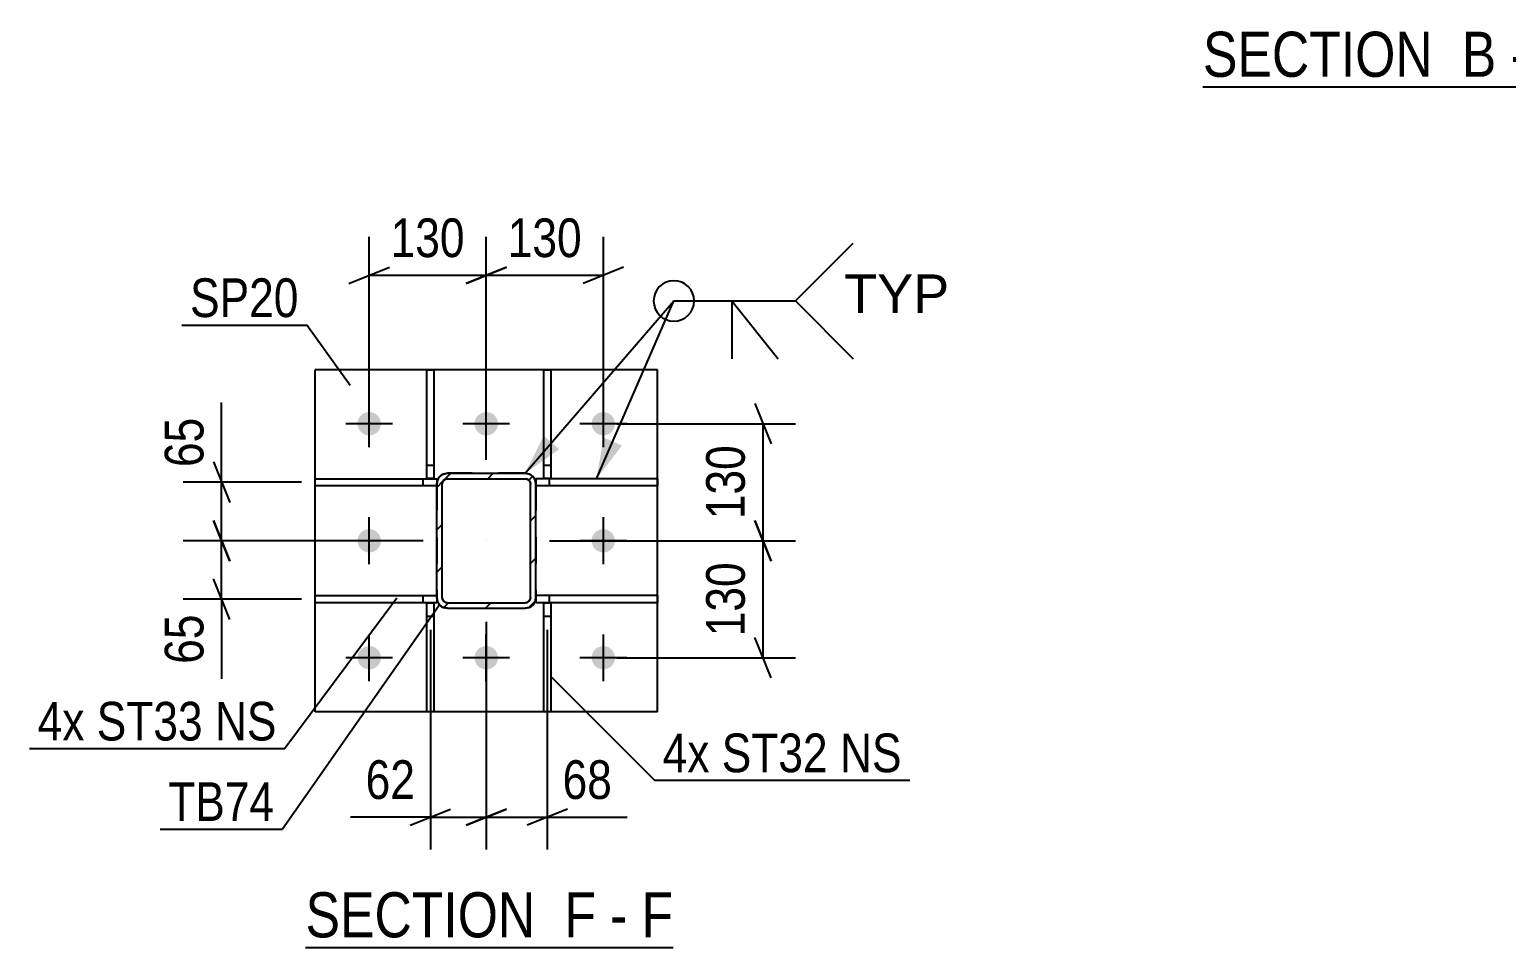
# Model space of a CAD drawing. Header units: millimetres. Extents: x 0 to 841, y 0 to 594.
# Drawn here: x 291.4 to 400.8, y 156.9 to 224.9 of the extents above; entities that cross this region are included whole.
import ezdxf

# ---------------------------------------------------------------- set-up
doc = ezdxf.new("R2010")
doc.units = ezdxf.units.MM
doc.linetypes.add('DXK_LINE_DOT2', pattern=[3.9198, 1.9599, -1.9599])
doc.linetypes.add('DXK_LINE_DOT3', pattern=[5.9187, 2.979, -0.9799, 0.9799, -0.9799])
doc.styles.add('Arial', font='ARIAL.TTF', dxfattribs={"height": 0.2})
doc.styles.add('Arial Narrow', font='ARIALN.TTF', dxfattribs={"height": 0.2})

# ---------------------------------------------------------------- blocks, each defined once
blk = doc.blocks.new('Unknown-318893340-12 - 5294')
at = {"color": 6, "linetype": 'Continuous'}
blk.add_line((378.32, 220.63), (405.97, 220.63), dxfattribs=at)
at = {"color": 0, "linetype": 'Continuous'}
for points in [[(396.43, 221.38), (396.43, 224.88), (378.32, 224.88), (378.32, 221.38)], [(400.04, 221.38), (400.04, 224.88), (397.48, 224.88), (397.48, 221.38)], [(402.36, 221.38), (402.36, 224.88), (401.09, 224.88), (401.09, 221.38)], [(405.97, 221.38), (405.97, 224.88), (403.41, 224.88), (403.41, 221.38)]]:
    blk.add_wipeout(points, dxfattribs=at)
at = {"color": 7, "linetype": 'Continuous', "style": 'Arial Narrow'}
for s, p in [('SECTION ', (378.32, 221.38)), ('B', (397.48, 221.38)), ('B', (403.41, 221.38)), ('-', (401.09, 221.38))]:
    blk.add_text(s, height=3.34, dxfattribs=at).set_placement(p)
blk = doc.blocks.new('Unknown-318893340-17 - 5793')
at = {"color": 6, "linetype": 'Continuous'}
blk.add_line((311.88, 156.9), (339.09, 156.9), dxfattribs=at)
at = {"color": 0, "linetype": 'Continuous'}
for points in [[(329.99, 157.65), (329.99, 161.15), (311.88, 161.15), (311.88, 157.65)], [(333.38, 157.65), (333.38, 161.15), (331.04, 161.15), (331.04, 157.65)], [(335.7, 157.65), (335.7, 161.15), (334.43, 161.15), (334.43, 157.65)], [(339.09, 157.65), (339.09, 161.15), (336.75, 161.15), (336.75, 157.65)]]:
    blk.add_wipeout(points, dxfattribs=at)
at = {"color": 7, "linetype": 'Continuous', "style": 'Arial Narrow'}
for s, p in [('SECTION ', (311.88, 157.65)), ('F', (331.04, 157.65)), ('F', (336.75, 157.65)), ('-', (334.43, 157.65))]:
    blk.add_text(s, height=3.34, dxfattribs=at).set_placement(p)
blk = doc.blocks.new('Part-318893340-5827 - 5793')
at = {"linetype": 'Continuous'}
h = blk.add_hatch(dxfattribs=at)
h.set_pattern_fill('', scale=0.7, style=0, pattern_type=0)
h.set_pattern_definition([(45, (328.6917, 191.7905), (-1.57154, 1.57154), [])])
h.paths.add_polyline_path([(328.87, 191.53), (328.69, 191.79), (328.43, 191.96), (328.13, 192.02), (322.39, 192.02), (322.09, 191.96), (321.83, 191.79), (321.65, 191.53), (321.59, 191.22), (321.59, 182.82), (321.65, 182.52), (321.83, 182.26), (322.09, 182.09), (322.39, 182.02), (328.13, 182.02), (328.43, 182.09), (328.69, 182.26), (328.87, 182.52), (328.93, 182.82), (328.93, 191.22)])
h.paths.add_polyline_path([(328.53, 182.82), (328.5, 182.67), (328.41, 182.54), (328.28, 182.46), (328.13, 182.42), (322.39, 182.42), (322.24, 182.46), (322.11, 182.54), (322.02, 182.67), (321.99, 182.82), (321.99, 191.22), (322.02, 191.38), (322.11, 191.51), (322.24, 191.59), (322.39, 191.62), (328.13, 191.62), (328.28, 191.59), (328.41, 191.51), (328.5, 191.38), (328.53, 191.22)])
at = {"color": 7, "linetype": 'DXK_LINE_DOT2'}
for p, q in [((321.59, 191.22), (321.65, 191.53)), ((322.02, 191.38), (321.99, 191.22)), ((322.11, 191.51), (322.02, 191.38)), ((322.09, 191.96), (322.39, 192.02)), ((322.24, 191.59), (322.11, 191.51)), ((322.39, 191.62), (322.24, 191.59)), ((328.13, 192.02), (322.39, 192.02)), ((322.39, 191.62), (328.13, 191.62)), ((328.13, 192.02), (328.13, 192.02)), ((328.13, 192.02), (328.43, 191.96)), ((328.28, 191.59), (328.13, 191.62)), ((328.41, 191.51), (328.28, 191.59)), ((328.5, 191.38), (328.41, 191.51)), ((328.53, 191.22), (328.5, 191.38)), ((328.87, 191.53), (328.93, 191.22)), ((321.59, 191.22), (321.59, 182.82)), ((321.99, 182.82), (321.99, 191.22)), ((328.53, 182.82), (328.53, 191.22)), ((328.93, 191.22), (328.93, 182.82)), ((321.65, 182.52), (321.59, 182.82)), ((321.99, 182.82), (322.02, 182.67)), ((322.02, 182.67), (322.11, 182.54)), ((328.41, 182.54), (328.5, 182.67)), ((328.5, 182.67), (328.53, 182.82)), ((328.93, 182.82), (328.87, 182.52)), ((322.39, 182.02), (322.09, 182.09)), ((322.11, 182.54), (322.24, 182.46)), ((322.24, 182.46), (322.39, 182.42)), ((322.39, 182.42), (328.13, 182.42)), ((322.39, 182.02), (328.13, 182.02)), ((328.13, 182.42), (328.28, 182.46)), ((328.43, 182.09), (328.13, 182.02)), ((328.28, 182.46), (328.41, 182.54))]:
    blk.add_line(p, q, dxfattribs=at)
at = {"color": 2, "linetype": 'Continuous'}
for p, q in [((321.65, 191.53), (321.59, 191.22)), ((321.99, 191.22), (322.02, 191.38)), ((322.02, 191.38), (322.11, 191.51)), ((322.39, 192.02), (322.09, 191.96)), ((322.11, 191.51), (322.24, 191.59)), ((322.24, 191.59), (322.39, 191.62)), ((322.39, 192.02), (322.39, 192.02)), ((322.39, 192.02), (328.13, 192.02)), ((322.39, 191.62), (322.39, 191.62)), ((322.39, 191.62), (328.13, 191.62)), ((328.13, 192.02), (328.13, 192.02)), ((328.43, 191.96), (328.13, 192.02)), ((328.13, 191.62), (328.13, 191.62)), ((328.13, 191.62), (328.28, 191.59)), ((328.28, 191.59), (328.41, 191.51)), ((328.41, 191.51), (328.5, 191.38)), ((328.5, 191.38), (328.53, 191.22)), ((328.93, 191.22), (328.87, 191.53)), ((321.59, 191.22), (321.59, 191.22)), ((321.59, 182.82), (321.59, 191.22)), ((321.99, 191.22), (321.99, 191.22)), ((321.99, 182.82), (321.99, 191.22)), ((328.53, 191.22), (328.53, 191.22)), ((328.53, 182.82), (328.53, 191.22)), ((328.93, 191.22), (328.93, 191.22)), ((328.93, 182.82), (328.93, 191.22)), ((321.59, 182.82), (321.59, 182.82)), ((321.59, 182.82), (321.65, 182.52)), ((321.99, 182.82), (321.99, 182.82)), ((322.02, 182.67), (321.99, 182.82)), ((322.11, 182.54), (322.02, 182.67)), ((328.5, 182.67), (328.41, 182.54)), ((328.53, 182.82), (328.5, 182.67)), ((328.53, 182.82), (328.53, 182.82)), ((328.87, 182.52), (328.93, 182.82)), ((328.93, 182.82), (328.93, 182.82)), ((322.09, 182.09), (322.39, 182.02)), ((322.24, 182.46), (322.11, 182.54)), ((322.39, 182.42), (322.24, 182.46)), ((322.39, 182.42), (322.39, 182.42)), ((322.39, 182.42), (328.13, 182.42)), ((322.39, 182.02), (322.39, 182.02)), ((322.39, 182.02), (328.13, 182.02)), ((328.28, 182.46), (328.13, 182.42)), ((328.13, 182.42), (328.13, 182.42)), ((328.13, 182.02), (328.43, 182.09)), ((328.13, 182.02), (328.13, 182.02)), ((328.41, 182.54), (328.28, 182.46))]:
    blk.add_line(p, q, dxfattribs=at)
at = {"color": 7, "linetype": 'DXK_LINE_DOT3'}
blk.add_line((325.26, 187.02), (325.26, 187.02), dxfattribs=at)
at = {"color": 7, "linetype": 'DXK_LINE_DOT2'}
for centre, start, end in [((322.39, 191.22), 112.5, 157.5), ((328.13, 191.22), 22.5, 67.5), ((322.39, 182.82), 202.5, 247.5), ((328.13, 182.82), 292.5, 337.5)]:
    blk.add_arc(centre, 0.8, start, end, dxfattribs=at)
at = {"color": 2, "linetype": 'Continuous'}
for centre, start, end in [((322.39, 191.22), 112.5, 157.5), ((328.13, 191.22), 22.5, 67.5), ((322.39, 182.82), 202.5, 247.5), ((328.13, 182.82), 292.5, 337.5)]:
    blk.add_arc(centre, 0.8, start, end, dxfattribs=at)
blk = doc.blocks.new('Part-318893340-5904 - 5793')
at = {"color": 2, "linetype": 'Continuous'}
for p, q in [((329.51, 191.63), (329.52, 199.69)), ((329.52, 199.69), (330.05, 199.69)), ((330.05, 199.69), (330.05, 191.63)), ((330.05, 191.63), (329.51, 191.63))]:
    blk.add_line(p, q, dxfattribs=at)
at = {"color": 7, "linetype": 'DXK_LINE_DOT2'}
blk.add_line((329.51, 192.63), (330.05, 192.63), dxfattribs=at)
blk = doc.blocks.new('Part-318893340-5839 - 5793')
at = {"color": 2, "linetype": 'Continuous'}
for p, q in [((312.59, 174.36), (312.59, 199.69)), ((337.93, 199.69), (312.59, 199.69)), ((337.93, 174.36), (337.93, 199.69)), ((337.93, 174.36), (312.59, 174.36))]:
    blk.add_line(p, q, dxfattribs=at)
blk = doc.blocks.new('Part-318893340-5854 - 5793')
at = {"color": 2, "linetype": 'Continuous'}
for p, q in [((337.93, 182.96), (328.93, 182.96)), ((328.93, 182.83), (328.93, 182.42)), ((337.93, 182.96), (337.93, 182.42)), ((329.52, 182.42), (328.93, 182.42)), ((337.93, 182.42), (330.05, 182.42))]:
    blk.add_line(p, q, dxfattribs=at)
at = {"color": 7, "linetype": 'DXK_LINE_DOT2'}
for p, q in [((328.93, 182.96), (328.93, 182.83)), ((329.93, 182.42), (329.93, 182.96)), ((330.05, 182.42), (329.52, 182.42))]:
    blk.add_line(p, q, dxfattribs=at)
blk = doc.blocks.new('Part-318893340-5899 - 5793')
at = {"color": 2, "linetype": 'Continuous'}
for p, q in [((320.85, 191.63), (320.85, 199.69)), ((320.85, 199.69), (321.38, 199.69)), ((321.38, 199.69), (321.38, 191.63)), ((321.38, 191.63), (320.85, 191.63))]:
    blk.add_line(p, q, dxfattribs=at)
at = {"color": 7, "linetype": 'DXK_LINE_DOT2'}
blk.add_line((320.85, 192.63), (321.38, 192.63), dxfattribs=at)
blk = doc.blocks.new('Part-318893340-5909 - 5793')
at = {"color": 2, "linetype": 'Continuous'}
for p, q in [((320.85, 174.36), (320.85, 182.43)), ((320.85, 182.43), (321.38, 182.43)), ((321.38, 182.43), (321.38, 174.36)), ((321.38, 174.36), (320.85, 174.36))]:
    blk.add_line(p, q, dxfattribs=at)
at = {"color": 7, "linetype": 'DXK_LINE_DOT2'}
blk.add_line((320.85, 181.43), (321.38, 181.43), dxfattribs=at)
blk = doc.blocks.new('Part-318893340-5919 - 5793')
at = {"color": 2, "linetype": 'Continuous'}
for p, q in [((337.93, 191.62), (328.93, 191.62)), ((328.93, 191.62), (328.93, 191.22)), ((337.93, 191.62), (337.93, 191.09)), ((337.93, 191.09), (328.93, 191.09))]:
    blk.add_line(p, q, dxfattribs=at)
at = {"color": 7, "linetype": 'DXK_LINE_DOT2'}
for p, q in [((329.93, 191.09), (329.93, 191.62)), ((328.93, 191.09), (328.93, 191.22))]:
    blk.add_line(p, q, dxfattribs=at)
blk = doc.blocks.new('Bolt-318893340-5921 - 5793')
at = {"linetype": 'Continuous'}
for points in [[(315.73, 195.69, -1), (317.46, 195.69, -1)], [(324.39, 195.69, -1), (326.13, 195.69, -1)], [(333.06, 195.69, -1), (334.79, 195.69, -1)], [(315.73, 187.02, -1), (317.46, 187.02, -1)], [(333.06, 187.02, -1), (334.79, 187.02, -1)], [(315.73, 178.36, -1), (317.46, 178.36, -1)], [(324.39, 178.36, -1), (326.13, 178.36, -1)], [(333.06, 178.36, -1), (334.79, 178.36, -1)]]:
    blk.add_hatch(color=1, dxfattribs=at).paths.add_polyline_path(points)
at = {"color": 1, "linetype": 'Continuous'}
for p, q in [((316.59, 193.96), (316.59, 197.42)), ((325.26, 193.96), (325.26, 197.42)), ((333.93, 193.96), (333.93, 197.42)), ((318.33, 195.69), (314.86, 195.69)), ((326.99, 195.69), (323.53, 195.69)), ((335.66, 195.69), (332.19, 195.69)), ((316.59, 185.29), (316.59, 188.76)), ((333.93, 185.29), (333.93, 188.76)), ((318.33, 187.02), (314.86, 187.02)), ((335.66, 187.02), (332.19, 187.02)), ((316.59, 176.62), (316.59, 180.09)), ((325.26, 176.62), (325.26, 180.09)), ((333.93, 176.62), (333.93, 180.09)), ((318.33, 178.36), (314.86, 178.36)), ((326.99, 178.36), (323.53, 178.36)), ((335.66, 178.36), (332.19, 178.36))]:
    blk.add_line(p, q, dxfattribs=at)
blk = doc.blocks.new('Part-318893340-5935 - 5793')
at = {"color": 2, "linetype": 'Continuous'}
for p, q in [((329.52, 174.36), (329.52, 182.43)), ((329.52, 182.43), (330.05, 182.43)), ((330.05, 182.43), (330.05, 174.36)), ((330.05, 174.36), (329.52, 174.36))]:
    blk.add_line(p, q, dxfattribs=at)
at = {"color": 7, "linetype": 'DXK_LINE_DOT2'}
blk.add_line((329.52, 181.43), (330.05, 181.43), dxfattribs=at)
blk = doc.blocks.new('Part-318893340-5940 - 5793')
at = {"color": 2, "linetype": 'Continuous'}
for p, q in [((312.59, 191.09), (312.59, 191.62)), ((312.59, 191.62), (321.59, 191.62)), ((321.59, 191.62), (321.59, 191.22)), ((321.59, 191.09), (312.59, 191.09))]:
    blk.add_line(p, q, dxfattribs=at)
at = {"color": 7, "linetype": 'DXK_LINE_DOT2'}
for p, q in [((320.59, 191.09), (320.59, 191.62)), ((321.59, 191.22), (321.59, 191.09))]:
    blk.add_line(p, q, dxfattribs=at)
blk = doc.blocks.new('Part-318893340-5947 - 5793')
at = {"color": 2, "linetype": 'Continuous'}
for p, q in [((312.59, 182.42), (312.59, 182.96)), ((312.59, 182.96), (321.59, 182.96)), ((321.59, 182.83), (321.59, 182.42)), ((320.85, 182.42), (312.59, 182.42)), ((321.59, 182.42), (321.38, 182.42))]:
    blk.add_line(p, q, dxfattribs=at)
at = {"color": 7, "linetype": 'DXK_LINE_DOT2'}
for p, q in [((320.59, 182.42), (320.59, 182.96)), ((321.59, 182.96), (321.59, 182.83)), ((321.38, 182.42), (320.85, 182.42))]:
    blk.add_line(p, q, dxfattribs=at)
blk = doc.blocks.new('StraightDimension-318893340-6047 - 5793')
at = {"color": 7, "linetype": 'Continuous'}
for p, q in [((325.26, 193.02), (325.26, 209.53)), ((333.93, 196.69), (333.93, 209.53)), ((323.76, 206.08), (326.76, 207.28)), ((325.26, 206.68), (333.93, 206.68)), ((335.43, 207.28), (332.43, 206.08))]:
    blk.add_line(p, q, dxfattribs=at)
at = {"color": 0}
blk.add_wipeout([(332.93, 207.43), (332.93, 211.63), (326.25, 211.63), (326.25, 207.43)], dxfattribs=at)
at = {"color": 3, "style": 'Arial Narrow'}
blk.add_text('130', height=2.863, dxfattribs=at).set_placement((326.85, 208.03))
blk = doc.blocks.new('StraightDimension-318893340-6004 - 5793')
at = {"color": 7, "linetype": 'Continuous'}
for p, q in [((345.15, 197.19), (346.35, 194.19)), ((334.93, 195.69), (348.15, 195.69)), ((345.75, 187.02), (345.75, 195.69)), ((346.35, 185.52), (345.15, 188.52)), ((329.93, 187.02), (348.15, 187.02))]:
    blk.add_line(p, q, dxfattribs=at)
at = {"color": 0}
blk.add_wipeout([(345, 194.7), (340.8, 194.7), (340.8, 188.02), (345, 188.02)], dxfattribs=at)
at = {"color": 3, "style": 'Arial Narrow'}
blk.add_text('130', height=2.863, rotation=90.0002, dxfattribs=at).set_placement((344.4, 188.62))
blk = doc.blocks.new('StraightDimension-318893340-6014 - 5793')
at = {"color": 7, "linetype": 'Continuous'}
for p, q in [((345.15, 188.52), (346.35, 185.52)), ((329.93, 187.02), (348.15, 187.02)), ((345.75, 178.36), (345.75, 187.02)), ((346.35, 176.86), (345.15, 179.86)), ((334.93, 178.36), (348.15, 178.36))]:
    blk.add_line(p, q, dxfattribs=at)
at = {"color": 0}
blk.add_wipeout([(345, 186.03), (340.8, 186.03), (340.8, 179.35), (345, 179.35)], dxfattribs=at)
at = {"color": 3, "style": 'Arial Narrow'}
blk.add_text('130', height=2.863, rotation=90.0002, dxfattribs=at).set_placement((344.4, 179.95))
blk = doc.blocks.new('StraightDimension-318893340-6025 - 5793')
at = {"color": 7, "linetype": 'Continuous'}
for p, q in [((305.67, 191.36), (305.67, 197.26)), ((305.67, 191.36), (305.67, 197.26)), ((305.07, 192.86), (306.27, 189.86)), ((311.59, 191.36), (302.82, 191.36)), ((305.67, 187.02), (305.67, 191.36)), ((306.27, 185.52), (305.07, 188.52)), ((320.59, 187.02), (302.82, 187.02))]:
    blk.add_line(p, q, dxfattribs=at)
at = {"color": 0}
blk.add_wipeout([(304.92, 196.74), (300.72, 196.74), (300.72, 191.88), (304.92, 191.88)], dxfattribs=at)
at = {"color": 3, "style": 'Arial Narrow'}
blk.add_text('65', height=2.863, rotation=90.0002, dxfattribs=at).set_placement((304.32, 192.48))
blk = doc.blocks.new('StraightDimension-318893340-6031 - 5793')
at = {"color": 7, "linetype": 'Continuous'}
for p, q in [((305.07, 188.52), (306.27, 185.52)), ((320.59, 187.02), (302.82, 187.02)), ((305.67, 182.69), (305.67, 187.02)), ((306.27, 181.19), (305.07, 184.19)), ((311.59, 182.69), (302.82, 182.69)), ((305.67, 182.69), (305.67, 176.79)), ((305.67, 182.69), (305.67, 176.79))]:
    blk.add_line(p, q, dxfattribs=at)
at = {"color": 0}
blk.add_wipeout([(304.92, 182.17), (300.72, 182.17), (300.72, 177.31), (304.92, 177.31)], dxfattribs=at)
at = {"color": 3, "style": 'Arial Narrow'}
blk.add_text('65', height=2.863, rotation=90.0002, dxfattribs=at).set_placement((304.32, 177.91))
blk = doc.blocks.new('StraightDimension-318893340-6038 - 5793')
at = {"color": 7, "linetype": 'Continuous'}
for p, q in [((316.59, 196.69), (316.59, 209.53)), ((325.26, 193.02), (325.26, 209.53)), ((315.09, 206.08), (318.09, 207.28)), ((316.59, 206.68), (325.26, 206.68)), ((326.76, 207.28), (323.76, 206.08))]:
    blk.add_line(p, q, dxfattribs=at)
at = {"color": 0}
blk.add_wipeout([(324.27, 207.43), (324.27, 211.63), (317.58, 211.63), (317.58, 207.43)], dxfattribs=at)
at = {"color": 3, "style": 'Arial Narrow'}
blk.add_text('130', height=2.863, dxfattribs=at).set_placement((318.18, 208.03))
blk = doc.blocks.new('StraightDimension-318893340-6057 - 5793')
at = {"color": 7, "linetype": 'Continuous'}
for p, q in [((325.26, 181.02), (325.26, 164.15)), ((329.78, 180.43), (329.78, 164.15)), ((323.76, 165.95), (326.76, 167.15)), ((325.26, 166.55), (329.78, 166.55)), ((331.28, 167.15), (328.28, 165.95)), ((329.78, 166.55), (335.69, 166.55)), ((329.78, 166.55), (335.69, 166.55))]:
    blk.add_line(p, q, dxfattribs=at)
at = {"color": 0}
blk.add_wipeout([(335.16, 167.3), (335.16, 171.5), (330.31, 171.5), (330.31, 167.3)], dxfattribs=at)
at = {"color": 3, "style": 'Arial Narrow'}
blk.add_text('68', height=2.863, dxfattribs=at).set_placement((330.91, 167.9))
blk = doc.blocks.new('StraightDimension-318893340-6067 - 5793')
at = {"color": 7, "linetype": 'Continuous'}
for p, q in [((321.12, 180.43), (321.12, 164.15)), ((325.26, 181.02), (325.26, 164.15)), ((321.12, 166.55), (315.21, 166.55)), ((321.12, 166.55), (315.21, 166.55)), ((319.62, 165.95), (322.62, 167.15)), ((321.12, 166.55), (325.26, 166.55)), ((326.76, 167.15), (323.76, 165.95))]:
    blk.add_line(p, q, dxfattribs=at)
at = {"color": 0}
blk.add_wipeout([(320.59, 167.3), (320.59, 171.5), (315.73, 171.5), (315.73, 167.3)], dxfattribs=at)
at = {"color": 3, "style": 'Arial Narrow'}
blk.add_text('62', height=2.863, dxfattribs=at).set_placement((316.33, 167.9))
blk = doc.blocks.new('Mark-318893340-5835 - 5793')
at = {"color": 30, "linetype": 'Continuous'}
for p in [(302.73, 202.99), (315.19, 198.52)]:
    blk.add_line(p, (311.97, 202.99), dxfattribs=at)
at = {"color": 0}
blk.add_wipeout([(311.37, 203.59), (311.37, 206.59), (303.33, 206.59), (303.33, 203.59)], dxfattribs=at)
blk.add_wipeout([(311.37, 203.59), (311.37, 206.59), (303.33, 206.59), (303.33, 203.59)], dxfattribs=at)
at = {"color": 3, "style": 'Arial Narrow'}
blk.add_text('SP20', height=2.863, dxfattribs=at).set_placement((303.33, 203.59))
blk = doc.blocks.new('Mark-318893340-5823 - 5793')
at = {"color": 30, "linetype": 'Continuous'}
for p in [(321.81, 182.31), (301.11, 165.67)]:
    blk.add_line(p, (310.17, 165.67), dxfattribs=at)
at = {"color": 0}
blk.add_wipeout([(309.57, 166.27), (309.57, 169.27), (301.71, 169.27), (301.71, 166.27)], dxfattribs=at)
blk.add_wipeout([(309.57, 166.27), (309.57, 169.27), (301.71, 169.27), (301.71, 166.27)], dxfattribs=at)
at = {"color": 3, "style": 'Arial Narrow'}
blk.add_text('TB74', height=2.863, dxfattribs=at).set_placement((301.71, 166.27))
blk = doc.blocks.new('WeldMark-318893340-6076 - 5793')
at = {"linetype": 'Continuous'}
for points in [[(330.66, 193.8), (328.13, 192.02), (329.52, 194.79)], [(335.31, 194.08), (333.43, 191.62), (333.94, 194.67)]]:
    blk.add_hatch(color=30, dxfattribs=at).paths.add_polyline_path(points)
at = {"color": 30, "linetype": 'Continuous'}
for p, q in [((328.13, 192.02), (339.15, 204.78)), ((333.43, 191.62), (339.15, 204.78)), ((339.15, 204.78), (348.15, 204.78))]:
    blk.add_line(p, q, dxfattribs=at)
at = {"color": 3, "linetype": 'Continuous'}
for q in [(346.86, 200.49), (343.43, 200.49)]:
    blk.add_line((343.43, 204.78), q, dxfattribs=at)
for start, end in [(90, 270), (270, 90)]:
    blk.add_arc((339.15, 204.78), 1.5, start, end, dxfattribs=at)
at = {"color": 0, "linetype": 'Continuous'}
blk.add_wipeout([(359.52, 203.88), (359.52, 206.88), (351.75, 206.88), (351.75, 203.88)], dxfattribs=at)
blk.add_wipeout([(359.52, 203.88), (359.52, 206.88), (351.75, 206.88), (351.75, 203.88)], dxfattribs=at)
at = {"color": 3, "linetype": 'Continuous'}
for q in [(352.43, 209.07), (352.43, 200.49)]:
    blk.add_line((348.15, 204.78), q, dxfattribs=at)
at = {"color": 3, "linetype": 'Continuous', "style": 'Arial'}
blk.add_text('TYP', height=2.865, dxfattribs=at).set_placement((351.75, 203.88))
blk = doc.blocks.new('MarkSet-318893340-6129 - 5793')
at = {"color": 30, "linetype": 'Continuous'}
for p in [(318.63, 182.76), (291.45, 171.63)]:
    blk.add_line(p, (310.34, 171.63), dxfattribs=at)
at = {"color": 0}
for points in [[(295.52, 172.23), (295.52, 175.23), (292.05, 175.23), (292.05, 172.23)], [(304.27, 172.23), (304.27, 175.23), (296.42, 175.23), (296.42, 172.23)], [(309.74, 172.23), (309.74, 175.23), (305.17, 175.23), (305.17, 172.23)]]:
    blk.add_wipeout(points, dxfattribs=at)
for points in [[(295.52, 172.23), (295.52, 175.23), (292.05, 175.23), (292.05, 172.23)], [(304.27, 172.23), (304.27, 175.23), (296.42, 175.23), (296.42, 172.23)], [(309.74, 172.23), (309.74, 175.23), (305.17, 175.23), (305.17, 172.23)]]:
    blk.add_wipeout(points, dxfattribs=at)
at = {"color": 3, "style": 'Arial Narrow'}
for s, p in [('4x', (292.05, 172.23)), ('ST33', (296.42, 172.23)), ('NS', (305.17, 172.23))]:
    blk.add_text(s, height=2.863, dxfattribs=at).set_placement(p)
blk = doc.blocks.new('MarkSet-318893340-6159 - 5793')
at = {"color": 30, "linetype": 'Continuous'}
for p, q in [((330.04, 176.97), (337.72, 169.28)), ((337.72, 169.28), (356.61, 169.28))]:
    blk.add_line(p, q, dxfattribs=at)
at = {"color": 0}
for points in [[(341.79, 169.88), (341.79, 172.88), (338.32, 172.88), (338.32, 169.88)], [(350.55, 169.88), (350.55, 172.88), (342.69, 172.88), (342.69, 169.88)], [(356.01, 169.88), (356.01, 172.88), (351.45, 172.88), (351.45, 169.88)]]:
    blk.add_wipeout(points, dxfattribs=at)
for points in [[(341.79, 169.88), (341.79, 172.88), (338.32, 172.88), (338.32, 169.88)], [(350.55, 169.88), (350.55, 172.88), (342.69, 172.88), (342.69, 169.88)], [(356.01, 169.88), (356.01, 172.88), (351.45, 172.88), (351.45, 169.88)]]:
    blk.add_wipeout(points, dxfattribs=at)
at = {"color": 3, "style": 'Arial Narrow'}
for s, p in [('ST32', (342.69, 169.88)), ('NS', (351.45, 169.88)), ('4x', (338.32, 169.88))]:
    blk.add_text(s, height=2.863, dxfattribs=at).set_placement(p)

msp = doc.modelspace()

# ---------------------------------------------------------------- block references
for name in ['Unknown-318893340-12 - 5294', 'Part-318893340-5839 - 5793', 'Part-318893340-5899 - 5793', 'Part-318893340-5904 - 5793', 'Bolt-318893340-5921 - 5793', 'Part-318893340-5940 - 5793', 'Part-318893340-5827 - 5793', 'Part-318893340-5919 - 5793', 'Part-318893340-5947 - 5793', 'Part-318893340-5854 - 5793', 'Part-318893340-5909 - 5793', 'Part-318893340-5935 - 5793', 'Unknown-318893340-17 - 5793']:
    msp.add_blockref(name, (0, 0))

# ---------------------------------------------------------------- next in the draw order: block references
for name in ['StraightDimension-318893340-6047 - 5793', 'StraightDimension-318893340-6025 - 5793']:
    msp.add_blockref(name, (0, 0))

# ---------------------------------------------------------------- next in the draw order: block references
for name in ['StraightDimension-318893340-6038 - 5793', 'StraightDimension-318893340-6004 - 5793', 'StraightDimension-318893340-6031 - 5793']:
    msp.add_blockref(name, (0, 0))

# ---------------------------------------------------------------- next in the draw order: block references
for name in ['WeldMark-318893340-6076 - 5793', 'Mark-318893340-5835 - 5793', 'StraightDimension-318893340-6014 - 5793']:
    msp.add_blockref(name, (0, 0))

# ---------------------------------------------------------------- next in the draw order: block references
msp.add_blockref('StraightDimension-318893340-6057 - 5793', (0, 0))

# ---------------------------------------------------------------- next in the draw order: block references
for name in ['StraightDimension-318893340-6067 - 5793', 'MarkSet-318893340-6159 - 5793']:
    msp.add_blockref(name, (0, 0))

# ---------------------------------------------------------------- next in the draw order: block references
msp.add_blockref('Mark-318893340-5823 - 5793', (0, 0))

# ---------------------------------------------------------------- next in the draw order: block references
msp.add_blockref('MarkSet-318893340-6129 - 5793', (0, 0))

doc.saveas('drawing.dxf')
